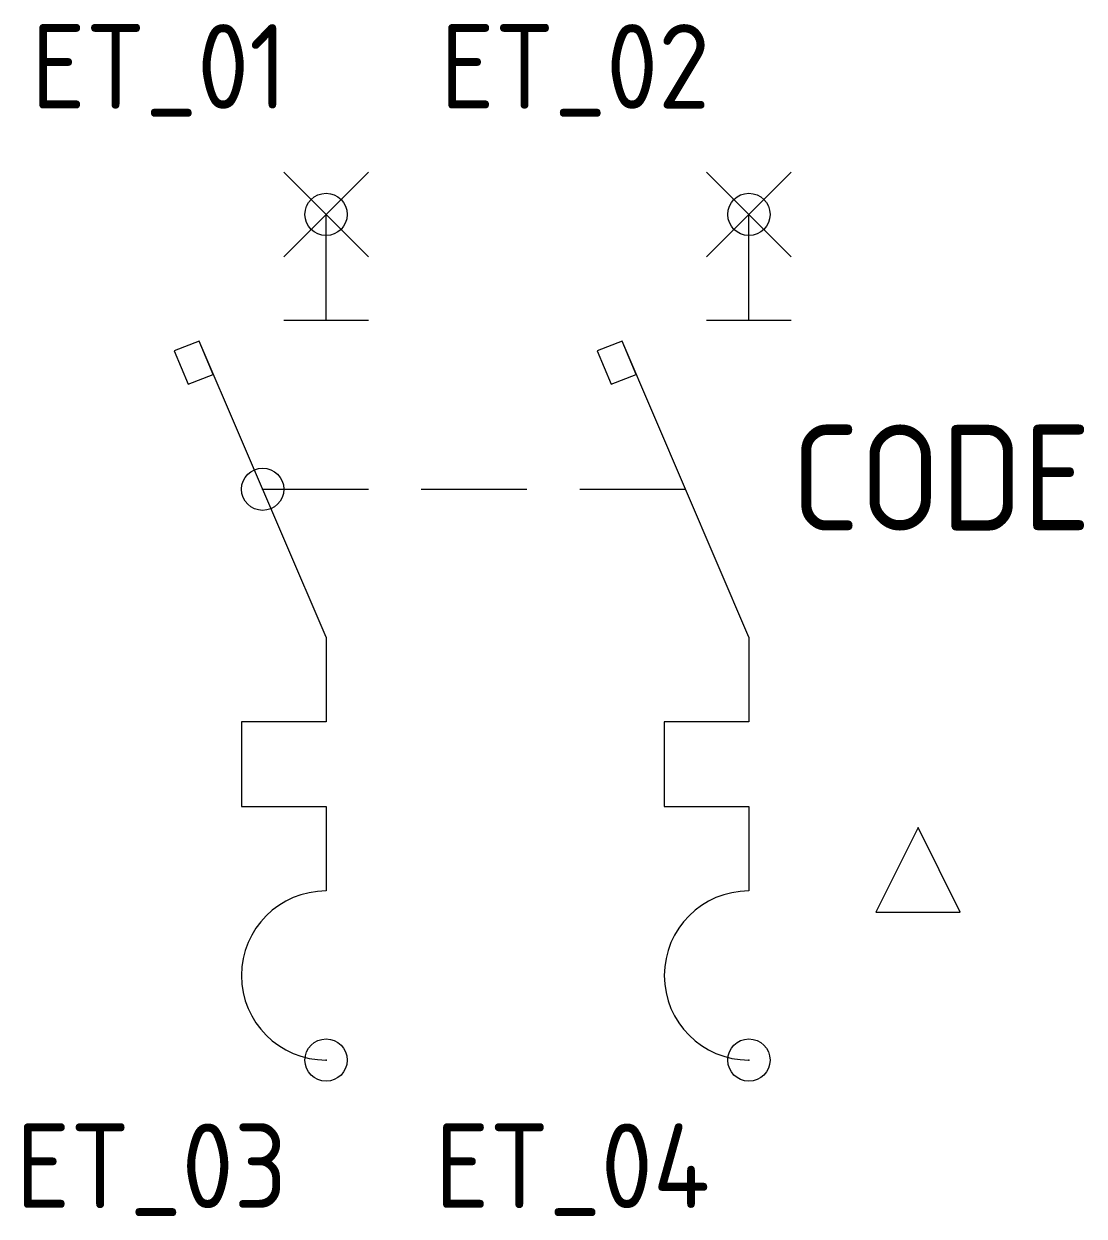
# Model space of a CAD drawing. Extents: x 342.9 to 367.9, y 93.8 to 122.
import ezdxf
from ezdxf.enums import TextEntityAlignment as Align

# ---------------------------------------------------------------- set-up
doc = ezdxf.new("R2010")
doc.units = 0
doc.header["$LTSCALE"] = 10
doc.header["$MEASUREMENT"] = 0
doc.header["$PDMODE"] = 32
doc.header["$PDSIZE"] = 1
doc.linetypes.add('DASHED2', pattern=[0.375, 0.25, -0.125])
doc.layers.get('0').update_dxf_attribs({"linetype": 'CONTINUOUS'})
for name, color, linetype in [('A', 7, 'CONTINUOUS'), ('C', 7, 'CONTINUOUS'), ('TKST2', 2, 'CONTINUOUS'), ('TKST3', 1, 'CONTINUOUS')]:
    doc.layers.add(name, color=color, linetype=linetype)
doc.styles.get("Standard").update_dxf_attribs({"font": 'ISO8', "width": 1.2})

msp = doc.modelspace()

# ---------------------------------------------------------------- linework, layer by layer
for points in [[(349, 116.5), (351, 118.5)], [(349, 118.5), (351, 116.5)], [(359, 116.5), (361, 118.5)], [(359, 118.5), (361, 116.5)], [(350, 115), (350, 117.5)], [(360, 115), (360, 117.5)], [(349, 115), (351, 115)], [(359, 115), (361, 115)], [(350, 107.5), (347, 114.5)], [(360, 107.5), (357, 114.5)], [(350, 107.5), (350, 105.5), (348, 105.5), (348, 103.5), (350, 103.5), (350, 101.5)], [(360, 107.5), (360, 105.5), (358, 105.5), (358, 103.5), (360, 103.5), (360, 101.5)]]:
    msp.add_lwpolyline(points)
for points in [[(347, 114.5), (346.409, 114.276), (346.741, 113.489), (347.332, 113.713), (347, 114.5)], [(357, 114.5), (356.409, 114.276), (356.741, 113.489), (357.333, 113.713), (357, 114.5)], [(363, 101), (365, 101), (364, 103), (363, 101)]]:
    msp.add_lwpolyline(points, close=True)
at = {"linetype": 'DASHED2'}
msp.add_lwpolyline([(348.5, 111), (358.5, 111)], dxfattribs=at)
for points in [[(350, 101.5, 1), (350, 97.5)], [(360, 101.5, 1), (360, 97.5)]]:
    msp.add_lwpolyline(points, format="xyb")
at = {"layer": 'A', "color": 1}
msp.add_point((348.5, 111), dxfattribs=at)
at = {"layer": 'C', "color": 1}
msp.add_point((350, 117.5), dxfattribs=at)
at = {"layer": 'C', "color": 3}
msp.add_point((360, 117.5), dxfattribs=at)
at = {"layer": 'C', "color": 2}
msp.add_point((350, 97.5), dxfattribs=at)
at = {"layer": 'C', "color": 4}
msp.add_point((360, 97.5), dxfattribs=at)

# ---------------------------------------------------------------- texts
at = {"layer": 'TKST2'}
for tag, p in [('ET_01', (349.08, 120)), ('ET_02', (359.08, 120)), ('ET_03', (349.08, 94)), ('ET_04', (359.08, 94))]:
    msp.add_attdef(tag, text='', height=2, dxfattribs=at).set_placement(p, align=Align.RIGHT)
at = {"layer": 'TKST3'}
msp.add_attdef('CODE', (361, 110.024), '-Q', height=2.5, dxfattribs=at)

doc.saveas('drawing.dxf')
